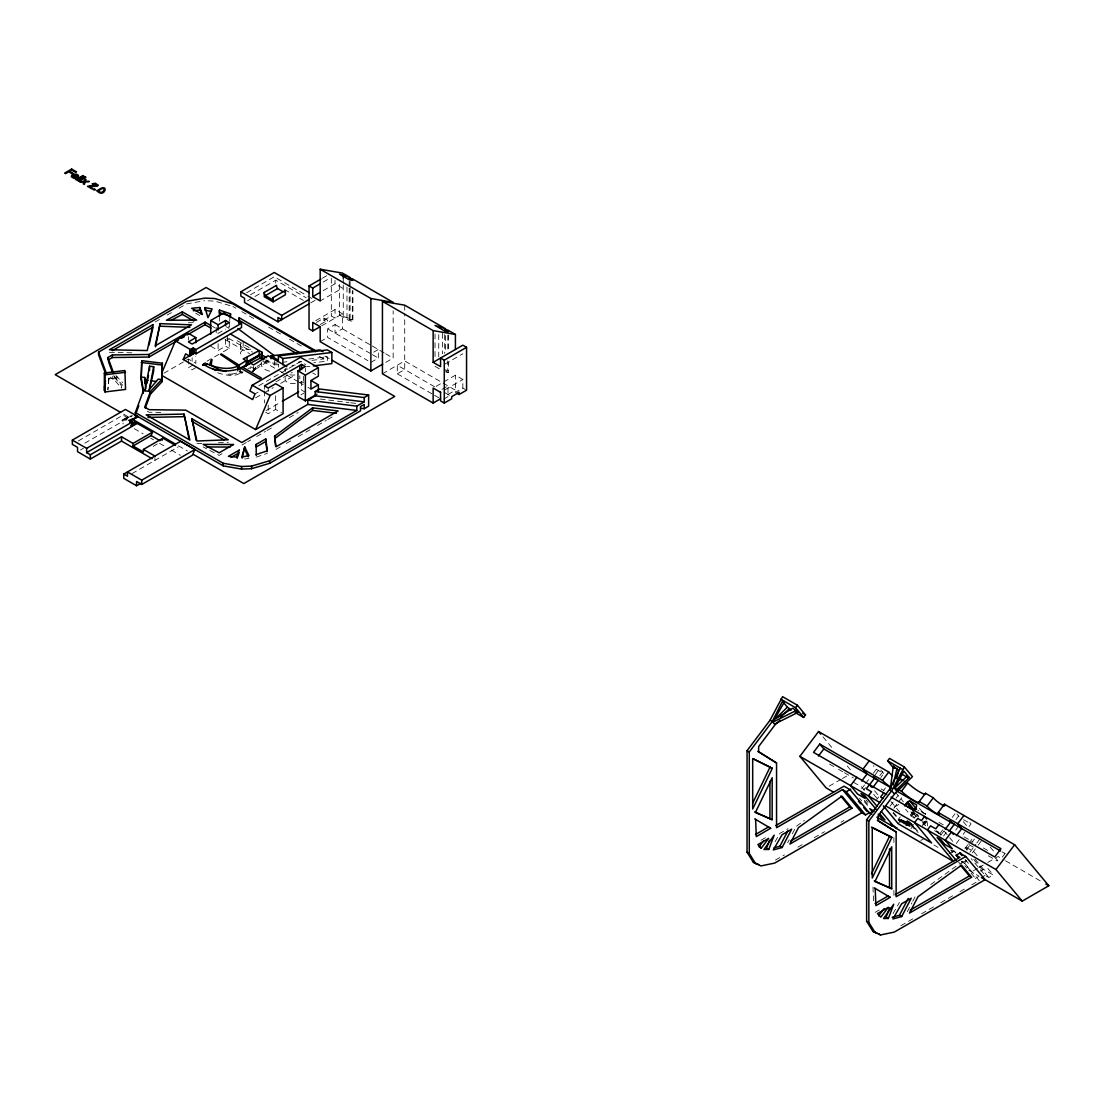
<?xml version="1.0" encoding="UTF-8"?>
<svg xmlns="http://www.w3.org/2000/svg" width="1104" height="1104" viewBox="0 0 1104 1104"><rect width="100%" height="100%" fill="white"/><g stroke="black" fill="none" stroke-linecap="round" stroke-linejoin="round"><path stroke-width="0.75" stroke-dasharray="5 3.75" d="M219.42 321.112L219.42 317.731M913.408 826.123L909.586 823.943L910.841 823.681L909.323 823.625L910.8 823.57L908.951 823.156L904.907 818.34M240.672 368.115L240.589 372.131A2.222 1.187 65.6 0 1 239.582 373.525A2.222 1.187 65.6 0 1 237.898 371.372M267.265 361.808L252.457 371.179L253.865 370.613L255.811 367.094L252.94 371.234M254.32 368.819L252.747 371.386M108.979 378.796L107.875 389.74L108.979 376.229L108.979 378.796L113.077 378.299L121.371 388.084L121.371 385.517L113.077 375.719L116.886 378.493L116.886 375.636M231.964 374.435C234.365 372.31 247.765 373.262 239.761 371.013M229.632 320.629L230.074 317.221M229.19 326.618L229.853 321.499M230.018 374.422L232.033 373.925M228.031 374.297L230.101 373.925M217.695 372.779C224.857 375.236 236.739 377.761 241.969 371.413M923.179 823.736L923.151 821.114M926.891 820.99C928.312 827.034 927.194 828.511 925.207 821.086M787.676 842.78L789.236 839.785M792.355 833.796L796.26 826.316L804.416 820.424M907.24 911.807L911.918 902.837M912.704 901.333L915.05 896.848M775.091 841.717L779.879 833.423L788.077 828.69M893.067 913.519L899.443 902.451M253.492 370.268L255.769 367.577L253.575 369.605M254.237 369.826L255.673 368.005L252.747 371.179L255.286 368.667L253.478 370.958M254.32 369.178L255.811 367.094M255.673 368.005L253.271 370.806M861.589 788.891L864.542 784.972M865.522 783.674L869.455 778.444M873.388 773.228L876.341 769.309L873.305 765.665M863.701 789.995L865.481 787.635M875.279 774.649L878.825 769.916M879.874 775.615L883.435 770.882M880.813 777.52L882.786 774.898M876.673 799.544L878.646 796.936M883.559 790.409L885.518 787.801M890.114 806.072L895.027 799.558M896.006 798.247L897.98 795.639M893.826 808.225L897.759 802.994M898.739 801.697L902.672 796.481M900.353 816.808L898.808 818.864L917.769 829.822M898.187 823.694L901.306 819.554L899.18 817.001M913.519 810.833L910.4 814.973L911.283 816.491L914.25 818.202L917.217 814.269M910.869 815.994L913.988 811.868M898.007 820.203L904.838 821.031L913.643 825.116M911.283 816.491L914.388 812.351M906.439 825.419L908.523 822.659L909.779 823.198M910.952 828.676L912.815 826.206L918.128 832.582M923.027 823.957L924.945 821.404M923.372 824.191L925.704 821.141M939.808 833.934L942.885 829.573M952.269 817.402L954.932 813.855M940.815 835.148L944.375 830.429M943.52 836.073L946.183 832.54M955.981 819.541L958.645 816.008M955.719 830.125L957.679 827.503M956.257 843.539L959.21 839.633M963.143 834.403L965.103 831.795M969.036 826.579L971.009 823.97L968.981 821.542M964.896 848.603L967.849 844.684M968.829 843.387L972.762 838.171M966.207 850.011L976.046 836.956M969.919 852.164L975.826 844.325M976.805 843.028L979.759 839.109M977.44 868.434L971.534 871.843L964.454 863.342L966.428 860.72M972.32 852.895L977.247 846.368M978.227 845.057L982.16 839.84M1002.349 857.118L1005.013 853.571L1002.998 851.143M922.351 825.571L925.304 820.962M255.769 367.577L253.547 369.95M923.938 825.116L925.883 822.604A2.222 1.877 -34.5 0 0 926.615 821.155M253.009 371.151L255.01 368.888M127.126 419.92L121.826 420.376L123.082 421.093L123.082 423.95M930.782 884.539L959.321 863.894M121.923 420.307L128.754 416.47L132.37 415.739L125.594 419.644M239.278 371.303L240.065 371.496M239.568 371.8L240.424 371.924M239.927 372.227L240.824 372.255M240.327 372.559L241.238 372.476M240.727 372.779L241.624 372.559M242.245 372.31L241.114 372.862M155.167 321.995L161.129 318.545M167.09 315.109L173.052 311.673M179.014 308.223L184.975 304.787M246.661 292.712L274.261 276.773L306.36 295.306M250.498 294.782L275.752 280.209L306.263 297.818M247.531 300.785L253.465 297.349M254.955 296.493L262.379 292.215M217.75 333.56L225.547 329.047M322.409 278.222L326.867 275.655M163.847 373.249L188.425 359.062L195.85 363.354L195.85 356.495M323.155 282.086L330.579 277.794M223.325 351.776L229.273 348.353L229.273 339.77L227.41 340.846L227.41 333.988M192.883 365.065L188.425 367.646L192.137 369.785L198.071 366.362M210.698 346.201L218.123 350.492L225.547 346.201L229.273 348.353M323.155 290.656L335.036 283.797L342.461 288.089L320.188 300.95M206.986 361.215L221.835 352.631M310.748 302.869L315.109 300.357L307.809 296.148M78.301 440.951L123.027 415.132L126.974 417.409L127.898 416.857M122.944 419.824L128.754 416.47M123.551 419.686L129.637 416.167M124.186 419.603L130.534 415.946M124.876 419.589L131.445 415.808M84.884 443.146L123.082 421.093M80.482 449.977L83.421 448.279M315.73 320.671L335.036 309.534L342.461 313.812L342.461 328.826L335.036 333.104L335.036 324.535L327.612 328.826L327.612 337.396L367.894 360.663M316.462 322.396L323.9 318.104L327.612 320.243L327.612 322.396L323.9 320.243L323.9 318.104M323.9 320.243L331.324 315.965L335.036 318.104L335.036 309.534M320.188 324.535L327.612 320.243M321.664 325.818L342.461 313.812M257.163 366.321L268.065 360.028A3.933 2.277 60 0 1 266.947 361.96M320.188 341.688L327.612 337.396M153.152 446.375L157.32 443.974M258.805 385.724L300.536 361.629L305.739 364.624M255.052 393.893L258.032 392.168M275.931 381.832L292.339 372.365M255.59 397.868L262.959 393.617M264.422 392.762L273.268 387.67M280.637 383.405L295.361 374.905A7.894 4.554 0 0 1 289.082 374.491M131.942 473.63L178.158 446.954M304.124 382.991L301.654 381.57L299.791 382.633L299.791 375.774M266.009 410.716L280.858 402.146M265.76 412.289L268.231 413.724L275.655 409.432L281.603 412.868M300.909 394.859L303.876 393.148M370.875 362.388L378.313 358.096L378.313 349.513L370.875 353.804L327.612 328.826M222.001 453.716L219.13 455.386L203.191 446.954M246.261 442.511L241.817 445.078L241.817 442.511M247.738 441.655L250.705 439.944M256.639 436.522L265.526 431.388M267.016 430.532L271.46 427.966M289.248 417.685L298.149 412.551M385.738 362.388L393.162 358.096L393.162 310.804M382.439 373.801L404.713 360.939L459.126 392.348M434.59 386.759L397.288 365.217L397.288 373.801L404.713 369.509L404.713 313.633M276 449.411L280.43 446.844M286.35 443.435L292.27 440.013M298.177 436.604L311.494 428.918M317.414 425.495L326.287 420.376M327.764 419.52L335.161 415.256M445.022 364.044L462.838 353.763M436.108 386.345L455.414 375.194L462.838 379.486L462.838 388.056L455.414 392.348L455.414 375.194M442.055 389.339L447.989 385.917L447.989 396.64L442.055 400.062M445.022 389.781L462.838 379.486M447.989 394.487L455.414 390.209M829.118 786.2L840.931 779.383M842.407 778.541L848.314 775.132M761.042 840.199L766.424 837.094M775.45 860.071L784.392 854.91M797.792 847.168L803.74 843.732M814.172 837.715L824.591 831.698M840.972 822.245L843.939 820.52M894.585 806.955L899.001 804.402M893.453 812.447L903.527 824.44L910.924 826.62L906.812 821.68M920.777 840.489L923.427 838.957M949.054 853.737L953.483 851.184M875.224 912.332L879.267 910M966.29 860.292L963.337 861.989L959.445 859.74M978.917 867.578L986.3 863.314M987.776 862.459L998.099 856.497L1004.06 859.947M980.642 871.097L983.581 869.4L993.241 874.961L988.811 877.528L985.099 875.375L971.161 858.65M971.161 873.236L975.439 878.384L978.42 876.673M981.387 877.528L985.099 875.375M900.905 925.704L915.671 917.176M921.578 913.767L934.867 906.094M940.774 902.686L954.063 895.013M959.969 891.604L965.876 888.196M971.782 884.787L977.689 881.378M248 368.446L250.594 367.742A3.146 1.822 60 0 1 250.47 368.322M256.225 457.125L267.306 453.399M910.966 823.97L909.158 823.446M244.674 459.043L248.952 458.201M186.466 303.931L204.737 300.688M110.248 377.154L112.787 378.989L116.886 378.493M283.493 362.167L286.861 361.753M308.83 359.048L327.419 356.771L327.419 361.063L313.895 362.719M265.816 359.794L274.703 364.927L278.084 364.513M298.356 362.029L301.737 361.615M311.88 360.373L323.707 358.91L323.707 354.632M291.939 365.41L295.32 364.996M284.528 369.426L287.909 369.012M306.498 366.721L309.879 366.307M925.014 813.496L925.594 814.283L917.948 810.129M196.912 443.573L201.866 443.38M218.399 442.745L228.307 442.359M188.287 322.727L193.338 322.713M160.798 412.413L149.164 412.275L144.707 409.694M109.406 352.342L133.474 352.838M208.076 300.826L214.756 301.102L231.233 305.987M320.27 399.041L327.032 399.869M328.73 400.076L349.002 402.56M350.686 402.767L355.764 403.402M912.801 824.702L913.822 824.854M339.549 284.39L339.549 315.068L352.314 319.677L352.314 290.697M352.314 319.677L349.195 319.139L352.907 321.278L352.907 290.6M339.549 315.068L349.195 320.629L352.907 321.278M445.919 372.145L448.39 372.572L448.39 362.347M911.048 824.467L909.848 824.26L911.035 824.66M445.561 369.674L447.796 370.958L447.796 360.732M444.677 370.42L448.39 372.572M435.031 366.349L441.917 370.337M462.838 388.056L465.322 389.491M284.473 289.524L303.352 300.426M335.036 324.535L370.847 345.207M372.283 346.035L384.22 352.935M385.71 353.791L393.162 358.096M445.009 392.762L450.473 395.922M372.338 354.646L378.313 358.096M397.288 373.801L433.099 394.473M434.59 395.329L440.565 398.779M324.935 356.109L329.392 358.69M232.875 306.484L235.856 308.195M241.804 311.632L255.203 319.373M268.617 327.115L282.017 334.843M289.455 339.149L302.855 346.877M319.235 356.344L323.707 358.91M312.749 372.959L315.565 374.587M226.237 326.743L228.97 328.316L228.97 325.749M195.684 313.191L199.714 315.523M212.354 326.356L215.28 328.054M237.277 340.75L250.47 348.367M228.749 338.39L252.471 352.093M226.789 338.348L229.273 339.77M225.092 339.508L249.573 353.639M262.862 361.312L279.119 370.696M279.947 371.179L285.025 374.104M286.502 374.96L298.315 381.791M298.88 382.108L305.836 386.124M307.961 387.352L310.942 389.063M305.366 392.279L301.654 390.14L301.654 381.57M250.677 366.721L254.693 369.026M876.341 769.309L883.766 773.6L880.73 769.957M963.585 819.679L971.009 823.97M1002.032 851.846L1005.013 853.571M925.428 813.979L918.335 809.632M881.061 788.932L884.056 790.657M938.938 822.342L943.368 824.895M964.082 836.86L972.955 841.979M983.305 847.955L989.225 851.377M1005.551 860.803L1042.838 882.331M829.518 764.106L836.97 768.412M838.46 769.281L842.945 771.862M844.436 772.731L853.392 777.892M914.084 812.93L918.404 815.428M968.939 844.615L974.915 848.051M988.342 855.807L997.298 860.982M910.855 811.675L912.76 813.965L918.114 817.043M914.857 817.54L910.4 814.973L905.639 809.246M853.53 782.281L861.81 787.055L866.088 792.203M934.577 830.705L939.78 833.699M901.306 819.554L914.374 827.103M917.548 830.443L898.352 819.361L892.943 812.861M951.524 850.052L956.34 852.84M933.832 844.96L937.986 847.348M964.454 863.342L961.487 861.617L966.869 868.089M958.603 862.472L961.073 863.908L963.047 861.299L979.165 880.523L975.439 878.384M968.746 870.228L979.165 876.245M123.524 414.083L129.472 417.519M178.489 445.809L187.39 450.956M134.205 428.642L143.134 433.803M150.586 438.109L153.553 439.82M159.514 443.27L165.476 446.706M171.424 450.142L180.366 455.303M908.661 821.417L912.401 824.509M907.502 820.589L911.393 823.984M115.92 375.526L122.654 382.688M113.671 375.705L122.654 385.268M990.219 847.03L995.146 852.95M995.753 858.194L997.781 860.623M956.892 813.952L959.017 816.518M963.268 821.624L967.532 826.73M977.164 855.669L973.949 851.805L964.289 846.23L967.504 850.094M987.887 868.531L993.241 874.961M975.011 859.105L983.581 869.4M973.811 859.505L988.811 877.528M943.975 830.87L952.766 841.427M965.227 859.505L970.582 865.936M919.37 808.28L923.179 812.861M937.751 831.271L941.036 835.217M953.704 850.411L955.898 853.061M936.344 830.608L938.883 833.658M950.641 849.983L952.835 852.619M916.582 814.379L918.487 816.67M922.502 821.873L926.794 827.02M913.588 813.248L916.458 816.684M895.551 792.382L903.431 801.849M890.997 801.614L899.608 811.964M906.743 821.762L910.828 826.675M905.791 821.362L909.848 826.234M904.838 821.031L908.84 825.833M903.872 820.741L907.819 825.475M902.906 820.507L906.77 825.157M901.913 820.327L905.708 824.881M900.933 820.203L904.618 824.633M874.561 790.795L879.074 796.205M898.973 820.134L900.698 822.218M873.664 794.356L877.984 799.544M822.977 736.837L831.795 747.422M847.223 765.955L851.626 771.254M865.95 799.903L868.103 802.484M864.377 800.345L869.745 806.776M864.294 801.628L868.586 806.776M859.519 798.192L861.658 800.773M872.96 887.119L873.568 902.63M893.895 837.536L893.895 846.05M893.895 890.335L893.895 895.454M448.39 335.078L448.39 352.121M447.796 335.174L447.796 352.217M445.561 335.588L445.561 352.631M444.677 334.636L444.677 353.377M442.456 333.353L442.456 353.804M438.743 334.609L438.743 356.771M435.031 333.974L435.031 359.531M404.713 305.187L404.713 311.949M350.078 280.885L350.078 286.005M350.078 287.702L350.078 318.38M349.195 281.437L349.195 286.75M349.195 288.254L349.195 320.629M346.973 287.164L346.973 317.842M343.261 278.208L343.261 283.328M343.261 285.025L343.261 315.703M335.036 280.375L335.036 283.797M331.324 278.222L331.324 315.965M305.366 368.267L305.366 371.703M303.517 376.202L303.517 384.785M278.415 364.21L278.415 367.08M275.752 280.209L275.752 283.066M275.655 395.715L275.655 409.432M274.703 360.635L274.703 364.927M268.231 388.001L268.231 391.423M268.231 405.154L268.231 413.724M264.518 385.848L264.518 389.284M264.518 390.995L264.518 403.001M253.575 366.39L253.575 369.247M243.184 341.371L243.184 349.954A7.894 4.554 0 0 0 241.514 355.612M240.506 344.655L240.506 353.225M225.547 339.342L225.547 346.201M218.123 343.634L218.123 350.492M216.274 327.557L216.274 334.415M192.137 357.779L192.137 361.215M188.425 336.775L188.425 340.198M188.425 359.062L188.425 364.21M154.946 457.498L154.946 460.354M112.787 376.133L112.787 378.989M269.514 371.165A13.648 7.88 0 0 1 262.117 360.884M277.38 363.037A13.648 7.88 0 0 1 265.084 360.884M295.32 383.447A7.894 4.554 0 0 1 286.667 381.86A7.894 4.554 0 0 1 286.336 376.616M285.287 371.606A7.894 4.554 0 0 1 286.336 368.032M250.76 349.14A7.894 4.554 0 0 1 242.811 348.022A7.894 4.554 0 0 1 240.865 343.427M242.88 371.827A2.746 1.587 60 0 1 241.293 372.931L240.796 372.669A2.746 1.587 60 0 1 239.471 371.123M912.76 813.965A3.933 3.146 -39.8 0 1 912.677 812.93"/><path stroke-width="1.5" d="M129.651 422.087L135.847 422.639L152.531 432.161L133.046 443.422L121.537 436.77L90.335 454.779L86.623 452.64L132.163 426.337L132.163 422.059L130.465 421.066L138.014 416.705L125.442 409.446L72.34 440.096L72.34 444.388L77.542 447.382L77.542 451.674L90.335 459.071L121.537 441.062L152.048 458.671M219.42 316.848L219.434 310.086L230.515 313.812L230.515 316.393L219.434 312.653L219.434 310.086M237.774 370.351L237.871 366.169L220.524 354.453L221.421 353.929L239.389 365.341L239.389 369.481L237.871 366.169L239.389 365.341M207.221 363.961L205.454 365.3L202.625 364.789L205.068 363.382L209.484 364.775L211.692 359.559L211.333 365.507L219.116 369.592L226.044 371.455M194.732 353.128L189.584 356.095L190.468 349.54L193.2 347.953L195.974 349.554L241.528 323.265L241.528 327.557L195.974 353.846L194.332 352.342L193.2 347.953M230.074 317.221L230.515 313.812M238.616 322.382L239.209 317.8L299.846 352.811M238.823 323.431L239.209 317.8M890.197 789.926L893.315 766.231L898.642 770.316L896.683 778.582M237.871 366.169C229.273 369.826 219.323 368.46 210.781 365.3L211.692 359.559M104.356 387.601L105.487 380.797M104.356 390.181L104.356 373.028L124.904 370.502L125.552 389.436L105.004 391.948L104.356 390.181L105.487 383.378M144.872 390.816L149.564 366.197L153.677 366.707L153.677 370.999L148.985 391.327L144.872 390.816L145.769 388.401L144.665 377.471L141.146 377.03L143.41 390.637L135.337 412.537L135.337 415.104L223.243 465.86L241.528 469.09L251.546 468.689L269.666 463.307L360.497 410.867L360.497 406.576L364.21 404.437L364.21 408.715L360.829 408.301M148.985 391.327L153.677 366.707M146.804 383.516L148.529 375.374M149.04 345.014L153.028 327.157L112.318 350.658M160.121 323.638L155.167 345.842L191.516 324.852L160.121 323.638L155.526 346.822M893.122 784.916L897.028 768.37M244.729 446.927L241.817 457.042L248.952 455.635L244.729 446.927L242.231 458.174M143.41 393.203L141.146 379.61L141.795 360.677L162.343 363.202L161.695 382.122L150.461 394.073L145.286 408.135M141.146 379.61L141.795 360.677M135.337 415.104L138.8 405.72M149.868 388.912L158.162 379.127L161.695 379.555L150.461 391.506L144.707 407.128L149.164 409.694L185.762 410.15L241.817 442.511L307.781 404.423L356.785 410.44L356.785 406.148L364.21 401.856L364.21 397.564L368.639 395.011L368.639 406.162L364.21 408.715M161.695 382.122L162.343 363.202M237.112 458.298L239.195 452.695L231.122 457.36M769.557 840.227L766.535 848.162L768.77 849.445L774.194 835.176L763.968 849.5L768.77 849.445M889.727 907.681L886.112 917.189L888.334 918.473L893.757 904.204L883.545 918.528L888.334 918.473M161.612 373.373L175.426 340.846L188.425 333.339L195.85 337.631L195.85 342.778M318.366 391.644L318.366 384.785L310.942 389.063L310.942 380.494L318.366 376.202L318.366 367.632L300.536 357.337L252.264 385.213L249.849 390.885L255.052 393.893L252.637 399.565L183.223 359.49L185.638 353.818L189.584 356.095M133.046 443.422L133.046 445.988L151.082 435.569L152.531 432.161M161.971 440.441L162.937 438.164L175.384 445.354M136.565 485.746L123.758 478.363L123.758 474.071L180.573 441.269L194.856 449.521L192.441 455.207L141.754 484.463L136.565 481.468L136.565 485.746L140.953 483.221M255.617 429.58L270.094 395.494L283.093 388.001L283.093 413.724L255.617 429.58L162.44 375.774M752.638 803.201L770.054 767.101L753.48 758.848M772.276 768.384L752.693 808.997L752.693 758.627L772.276 768.384L770.054 767.101M871.484 873.733L889.617 836.128L871.539 827.131M891.853 837.412L872.257 878.039L872.257 827.669L891.853 837.412L889.617 836.128M869.98 812.351L865.536 814.918L861.81 812.779L774.704 863.08L760.987 865.922L753.397 862.334L747.049 852.219L747.049 750.706L770.054 720.194L782.57 696.665L797.419 705.235L805.506 714.95L803.643 717.434L795.225 712.563M755.619 863.632L749.285 853.502L749.285 752.003L772.276 721.478L782.929 700.419L784.309 702.089L772.855 722.182L774.47 724.127L798.137 712.287L792.81 708.202L775.381 718.828M962.012 855.641L959.873 853.075L965.807 856.497L985.099 879.667L894.268 932.107L880.55 934.95L872.96 931.376L866.626 921.247L866.626 819.748L889.617 789.236L900.271 768.177M893.716 768.163L887.644 760.877L889.507 758.407L904.369 766.976L891.853 790.519L868.848 821.031L868.848 922.53L875.196 932.659M774.028 847.844L779.879 846.244L787.842 830.967M782.101 847.527L791.665 829.187L782.101 834.707L773.338 849.928L782.101 847.527L779.879 846.244M892.142 917.272L899.443 915.271L908.206 898.463M901.678 916.555L911.242 898.228L901.678 903.748L892.901 918.956L901.678 916.555L899.443 915.271M803.643 717.434L795.556 707.719L797.419 705.235M833.465 792.12L826.165 787.911L799.876 756.337L818.561 731.538L888.748 772.055A7.894 1.339 37 0 0 892.515 775.657M891.328 787.428A7.894 1.339 37 0 1 882.51 780.321L819.761 744.096L813.538 752.362L886.636 794.563M818.464 756.033L823.805 748.954L819.761 744.096M856.801 777.34L850.577 785.606L857.656 794.107L865.081 798.399L861.037 793.541L864.749 795.68L876.452 809.743M869.262 760.808L863.038 769.074L867.082 773.932L861.741 781.025M869.165 785.303L874.506 778.223L873.499 777.009L878.218 780.362L872.878 787.456M882.51 780.321L888.748 772.055M883.711 792.879L880.606 797.019L883.076 798.44M897.221 782.032L899.884 778.486L903.79 780.749M904.369 766.976L912.456 776.692L894.626 793.845L878.218 815.621L878.218 820.769L896.131 832.002L896.131 896.738L965.807 856.497M897.552 789.015L901.457 791.264L907.681 782.998A13.648 2.318 37 0 0 919.825 792.023A13.648 2.318 37 0 0 925.511 793.279L933.308 797.792A7.894 1.339 37 0 0 938.773 802.691A7.894 1.339 37 0 0 944.569 806.03M904.507 805.92L907.681 801.959A3.933 3.146 -39.8 0 1 909.82 800.98L916.513 804.844A3.933 3.146 -39.8 0 1 912.773 809.812L906.08 805.948A3.933 3.146 -39.8 0 1 906.839 802.829L912.566 809.687M901.457 791.264A13.648 2.318 37 0 0 913.601 800.29A13.648 2.318 37 0 0 919.273 801.545L925.511 793.279M913.422 811.067L915.754 807.962M919.273 801.545L927.07 806.058L933.308 797.792M927.07 806.058A7.894 1.339 37 0 0 935.888 813.151A7.894 1.339 37 0 0 938.221 812.489L944.444 804.223L1014.631 844.739L1048.8 885.767L1022.235 901.112L981.387 877.528M938.842 824.716L935.737 828.842L930.534 825.847L927.415 829.973L953.704 861.548L895.634 828.014L890.431 824.081L891.922 825.875L892.791 825.419M945.272 829.242L950.599 822.163L949.592 820.948L954.325 824.302L948.985 831.395M963.93 815.47L957.706 823.736L961.75 828.593L956.409 835.673M1022.235 901.112L995.946 869.538L1014.631 844.739M763.664 840.737L759.055 846.837L761.291 848.12L768.646 838.378L757.882 844.588L761.291 848.12M878.632 915.865L884.152 908.564M775.919 718.359L787.4 707.181L791.016 710.134M780.445 717.407L789.622 708.478M909.199 777.506L906.964 776.222L894.35 788.518L896.572 789.802L909.199 777.506L903.886 771.13L894.958 787.856L896.572 789.802M779.962 720.305L775.049 724.817L758.641 746.594L758.641 751.741L776.554 762.974L776.554 827.696L842.531 789.608L846.244 791.761L865.536 814.918M274.62 436.135L312.611 407.845L338.114 410.978L276 446.83L274.62 436.135L275.6 446.347M274.62 438.702L312.611 410.426L336.416 413.338M246.164 360.677L246.164 364.748L239.016 369.233L239.016 365.12L246.164 360.677L243.184 358.952L259.15 350.589L259.274 355.93A3.933 2.277 60 0 0 260.268 358.096L262.931 359.642M244.991 366.293L247.682 364.651L246.896 357.668M105.46 373.442L98.56 354.674L98.56 352.107L186.466 301.351L204.737 298.121L214.756 298.522L232.875 303.904L315.565 351.638M178.475 340.032L148.971 357.061L112.373 357.517L107.916 360.083L107.916 357.503L112.373 354.936L148.971 354.494L205.027 322.133L210.892 325.514M309.299 303.71L277.973 321.802L244.55 302.496L244.55 298.218L240.838 296.065L240.838 291.787L274.261 272.481L309.272 292.698M210.698 334.195L210.698 320.477L223.698 312.97L241.528 323.265M181.415 338.321L184.368 336.623M187.321 334.926L205.027 324.7L210.947 328.123M264.242 292.422A3.933 2.277 60 0 0 265.346 295.637L272.039 299.501A3.933 2.277 60 0 0 273.143 297.569L285.398 290.49L285.398 294.782L273.143 301.861L264.242 296.714L264.242 292.422L276.497 285.343A3.933 2.277 60 0 0 277.601 288.572L282.955 291.649M265.346 295.637L277.601 288.572M195.85 337.631L188.425 341.923L192.137 344.062L229.273 322.616L225.547 320.477L218.123 324.769L210.698 320.477M190.067 350.63L193.255 348.795M189.778 351.748L193.393 349.664M189.584 352.894L193.628 350.548M189.488 354.025L193.945 351.445M382.757 364.099L370.875 370.958L320.188 341.688L320.188 326.674L312.749 330.965L309.037 328.826L309.037 285.95L320.919 279.077M189.502 355.143L194.332 352.342M183.223 359.49L195.008 352.687M309.037 285.95L312.749 288.089L320.188 283.797M312.749 288.089L312.749 296.659L320.188 292.381M240.838 291.787L281.686 315.358L309.299 299.419M128.754 420.431L137.959 416.829M72.34 440.096L86.623 448.348L132.163 422.059M131.9 423.577L134.398 422.142M131.348 424.557L135.13 422.363M132.025 424.847L135.847 422.639M137.31 423.37L132.163 426.337L130.741 425.592M246.896 361.96L259.15 354.881M246.923 362.471L259.178 355.391M247.02 363.009L259.274 355.93M260.268 358.096L247.682 364.651M133.046 445.988L143.437 451.991L143.437 449.425L162.937 438.164M316.917 394.197L305.366 400.862L297.942 396.571L297.942 370.847L305.366 366.556L301.654 364.417L264.518 385.848L268.231 388.001L275.655 383.709L283.093 388.001M297.942 370.847L305.366 375.139L318.366 367.632M123.758 474.071L127.471 476.21L127.471 471.932L141.754 480.171L194.856 449.521M282.348 401.29L298.687 391.851M307.781 404.423L307.781 400.131L315.206 395.839L315.206 391.561L319.636 389.008L368.639 395.011M265.76 438.895L265.76 441.462L256.197 446.982L256.197 444.415L265.76 438.895L267.306 450.818L256.225 454.544M440.565 398.779L433.141 403.07L382.439 373.801L382.439 301.351L433.141 330.62L433.141 362.333L462.838 345.179L466.564 347.318L466.564 390.209L459.126 394.487L456.656 393.065M135.337 412.537L223.243 463.28L241.528 466.509L251.546 466.109L269.666 460.727L356.785 410.44M433.141 362.333L440.565 366.625L440.565 358.041L444.277 360.194L466.564 347.318M440.565 391.92L440.565 400.918L444.277 403.07L451.702 398.779L451.702 396.64L459.126 392.348L459.126 394.487M755.509 834.486L768.425 827.02L770.661 828.304L756.295 836.597L755.619 819.375M775.808 825.557L844.008 786.186L849.956 789.608L869.248 812.779L871.787 814.241M846.244 791.761L850.701 789.181M790.63 841.069L849.79 806.914L852.012 808.197L789.898 844.063L798.482 827.6L841.979 796.15L852.012 808.197M958.3 857.794L956.161 855.214L960.604 852.647M875.072 903.514L888.002 896.062L890.224 897.345L875.858 905.639L875.196 888.403M895.358 894.599L959.873 857.366L956.161 855.214M910.207 910.096L969.353 875.955L971.589 877.238L909.475 913.091L918.059 896.641L961.543 865.177L971.589 877.238M242.866 367.342L250.567 363.216L253.575 364.955L268.065 355.736L286.792 366.556M914.857 809.618L915.934 809.135M182.339 311.825L166.414 320.243L196.705 320.119L182.339 311.825L182.339 314.405L193.835 321.029M170.747 320.519L182.339 314.405M240.672 368.115L242.494 367.135L261.372 378.037L259.606 379.045L240.672 368.115C229.453 372.503 215.308 371.965 205.109 365.258L202.625 364.789L205.717 365.217L204.295 363.837L206.2 364.955L204.682 363.602L206.614 364.624L204.875 363.492L207 364.223L205.068 363.382M895.634 828.014L896.807 827.614M772.855 722.182L796.522 710.341M104.356 373.028L105.004 374.808L125.552 372.283M270.991 358.786L270.991 355.93L319.994 349.913L322.961 351.624M270.991 355.93L278.415 360.208L278.415 355.93L327.419 349.913L331.849 352.466L331.849 363.616L313.26 365.893M278.415 355.93L282.845 358.483L331.849 352.466M199.796 307.505L191.641 308.292L202.405 314.502L199.796 307.505L201.356 314.281M193.269 310.707L199.796 310.086M184.023 414.083L146.197 414.869L189.819 440.054L184.023 414.083L189.088 439.378M147.908 417.409L184.023 416.663M206.558 446.968L230.129 447.079M160.121 326.204L189.86 327.364M141.146 362.457L161.695 364.982M315.206 391.561L364.21 397.564M315.206 395.839L364.21 401.856M144.665 377.471L144.665 380.038L148.046 380.452M151.414 380.866L156.478 381.487M307.781 400.131L356.785 406.148M320.188 269.238L342.461 273.074L350.078 277.477L339.549 274.165L349.195 279.74L352.907 280.375L349.195 278.236L352.314 278.774L393.162 302.358L370.875 298.508L320.188 269.238L320.188 300.95L312.749 296.659M382.439 301.351L404.713 305.187L445.561 328.771L435.031 325.445L444.677 331.021L448.39 331.669L444.677 329.516L447.796 330.055L455.414 334.457L455.414 349.471M433.141 330.62L455.414 334.457M205.027 307.588L212.161 309.01L207.952 317.704L205.027 307.588L205.027 310.169L210.74 311.3M135.171 415.973L137.034 416.47M209.484 364.775L210.781 365.3M753.397 862.334L758.752 864.625M872.96 931.376L876.99 933.087M205.813 365.189L203.881 364.058M754.708 811.854L772.165 819.72L772.165 777.74L755.412 812.475L772.165 819.72M874.271 880.882L891.728 888.748L891.728 846.782L874.975 881.516L891.728 888.748M129.582 420.762L130.465 421.162M215.97 370.516L212.768 368.943M440.565 392.348L433.141 388.056L433.141 403.07M320.188 326.674L312.749 322.396L312.749 330.965M314.543 350.106L206.117 287.509L55.2 374.642L120.557 412.372M332.359 360.401L394.749 396.419L243.832 483.552L193.338 454.393M239.209 320.367L296.893 353.666M230.336 333.96L262.117 352.314A13.648 7.88 0 0 0 263.401 359.697M311.411 380.77L318.366 384.785M260.723 354.287L266.588 357.668M261.358 357.227L264.325 358.938M175.426 340.846L190.468 349.54M252.264 385.213L270.094 395.494M780.694 699.136L795.556 707.719M887.644 760.877L902.492 769.46M802.539 713.239L805.506 714.95M901.347 773.835L908.357 777.892L906.964 776.222M938.221 812.489L1000.969 848.714L994.745 856.98L891.011 797.088M823.805 748.954L891.508 788.049M895.951 790.602L1000.541 850.991M770.054 720.194L772.276 721.478M889.617 789.236L894.626 793.845M1045.819 884.042L1048.8 885.767M799.876 756.337L879.778 802.47M885.56 805.81L995.946 869.538M874.244 811.247L869.786 808.68L872.822 812.323M191.958 418.802L228.307 439.792L196.912 441.007L191.958 418.802L196.208 440.399M191.958 421.369L223.946 439.847M876.866 817.181L891.922 825.875M776.554 762.974L757.799 751.313M896.131 832.002L877.363 820.355M747.049 750.706L749.285 752.003M866.626 819.748L868.848 821.031M132.439 419.23L175.508 444.098M151.082 435.569L159.997 440.717M143.437 449.425L154.946 456.062M747.049 852.219L749.285 853.502M866.626 921.247L868.848 922.53M878.329 933.667L880.55 934.95M874.327 887.933L890.224 897.345M754.763 818.892L770.661 828.304M237.829 328.509L274.468 355.778M953.497 834.431L951.469 832.002L945.245 840.268L952.324 848.769L944.9 844.477L940.856 839.62L937.13 837.481L956.299 860.485M893.315 766.231L894.93 768.163M926.698 819.03L924.559 816.463L921.454 820.603L917.728 818.45L914.623 822.59L931.61 842.987L898.187 823.694L883.324 805.837M909.82 800.98L916.499 808.997M907.681 801.959L914.36 809.963M960.328 865.108L969.353 875.955M907.24 802.36L912.953 809.232M871.567 787.207L869.428 784.64L866.309 788.767L871.511 791.775L868.406 795.901L877.031 806.265M818.561 731.538L820.769 734.188M894.309 826.04L895.855 827.903M881.337 811.44L893.205 825.682M879.653 813.579L884.98 819.968L881.254 817.829L878.232 814.186M783.15 702.089L787.4 707.181M858.443 801.2L860.582 803.767M863.797 807.631L867.013 811.495M842.531 789.608L861.81 812.779M840.751 796.067L849.79 806.914M244.729 449.507L248.248 456.752M107.916 357.503L113.671 373.138M108.496 361.643L112.511 372.586M98.56 352.107L106.619 373.994M265.76 441.462L267.085 451.688M238.933 365.617L239.389 369.481M144.665 380.038L144.983 383.171M246.164 364.748L246.192 365.438A3.146 1.822 60 0 0 246.358 366.183M256.197 444.415L256.225 455.428M889.507 848.852L889.507 887.464M769.93 781.494L769.93 818.437M444.277 360.194L444.277 403.07M370.875 298.508L370.875 370.958M343.261 274.799L343.261 278.208M312.611 407.845L312.611 410.426M305.366 375.139L305.366 400.862M301.654 364.417L301.654 369.564M299.791 365.479L299.791 370.627M282.845 358.483L282.845 364.858M281.686 315.358L281.686 319.649L277.973 317.51L277.973 321.802M273.143 297.569L273.143 301.861M269.666 460.727L269.666 463.307M262.117 352.314L262.117 359.173M251.546 466.109L251.546 468.689M241.528 466.509L241.528 469.09M225.547 320.477L225.547 325.625M223.243 463.28L223.243 465.86M218.123 324.769L218.123 329.917M205.027 322.133L205.027 324.7M195.974 349.554L195.974 353.846M150.461 391.506L150.461 394.073M149.564 366.197L149.564 370.489M148.971 354.494L148.971 357.061M141.754 480.171L141.754 484.463M121.537 436.77L121.537 441.062M112.373 354.936L112.373 357.517M105.004 374.808L105.004 391.948M90.335 454.779L90.335 459.071M86.623 448.348L86.623 452.64M944.444 804.223A7.894 1.339 37 0 1 945.162 805.147M900.602 779.424A7.894 1.339 37 0 1 900.864 780.059M285.398 290.49A3.933 2.277 60 0 1 284.887 292.063M72.45 176.433C79.212 179.441 74.465 179.29 71.346 176.75C71.249 172.169 82.427 174.322 77.087 177.661L73.333 175.495L72.45 176.433M98.187 191.158C104.204 196.126 107.626 183.112 98.187 191.158M153.028 324.59L147.232 350.548L109.406 349.775L153.028 324.59M77.611 175.826L76.894 176.75L74.037 175.108L76.328 174.805L77.611 175.826M97.069 190.813C104.645 199.589 110.524 180.642 97.069 190.813M97.952 185.141L97.856 185.458A2.926 1.684 0 0 1 97.069 186.272L89.286 186.41L93.026 188.563L92.212 189.032L87.506 186.314C90.887 186.134 101.168 184.699 92.971 184.368L92.101 183.857L95.413 183.223L97.952 185.141M85.16 181.925L84.332 184.478L83.242 183.844L83.89 182.008L79.64 181.774L84.07 181.291L84.856 178.862L85.974 179.51L85.339 181.235L89.355 181.498L85.16 181.925M239.195 450.128L236.587 457.125L228.431 456.338L239.195 450.128M888.223 907.405L880.854 917.148L877.459 913.629L888.223 907.405M71.663 169.05L64.625 173.107L65.578 173.659L68.779 171.81L72.229 173.811L73.071 173.328L69.621 171.327L71.746 170.099L75.679 172.362L76.535 171.865L71.663 169.05M82.91 175.55L75.886 179.607L76.742 180.104L83.78 176.047L82.91 175.55M83.145 177.91L78.039 180.849L78.908 181.36L84.014 178.406L83.145 177.91M85.063 176.792L84.097 177.358L85.946 177.302L85.063 176.792M94.53 189.17L93.495 189.778L95.537 189.75L94.53 189.17M233.496 444.512L219.13 452.806L203.191 444.388L233.496 444.512"/></g></svg>
